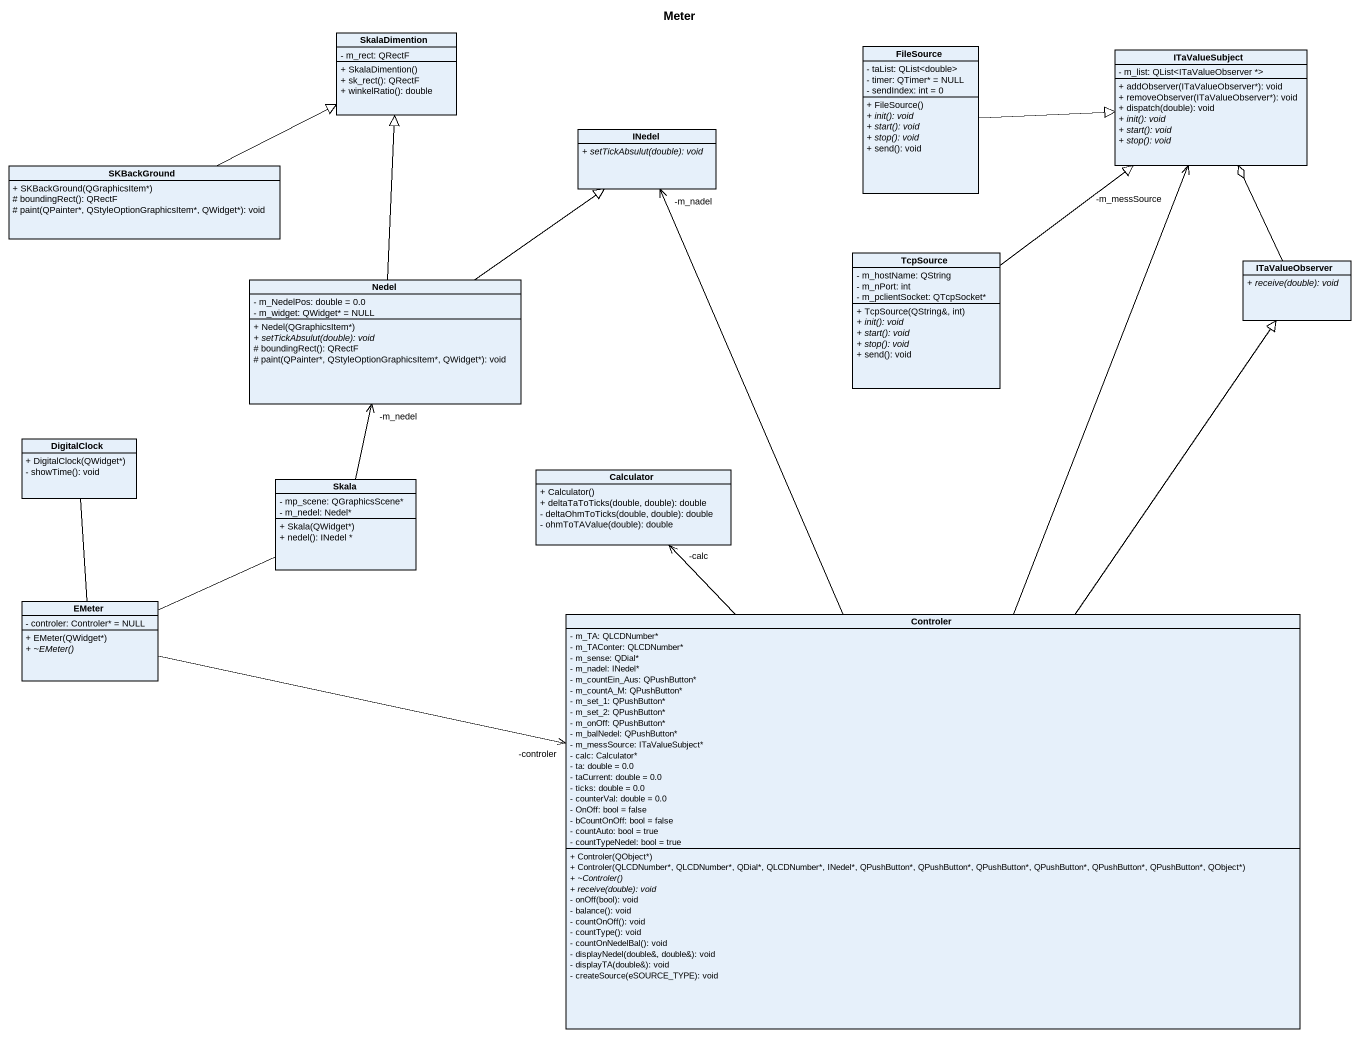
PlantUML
@startuml
title Meter
hide circle
hide empty members
skinparam classAttributeIconSize 0
class SkalaDimention {
  - m_rect: QRectF
  + SkalaDimention()
  + sk_rect(): QRectF
  + winkelRatio(): double
}
class FileSource {
  - taList: QList<double>
  - timer: QTimer* = NULL
  - sendIndex: int = 0
  + FileSource()
  {abstract} + init(): void
  {abstract} + start(): void
  {abstract} + stop(): void
  + send(): void
}
class ITaValueSubject {
  - m_list: QList<ITaValueObserver *>
  + addObserver(ITaValueObserver*): void
  + removeObserver(ITaValueObserver*): void
  + dispatch(double): void
  {abstract} + init(): void
  {abstract} + start(): void
  {abstract} + stop(): void
}
class INedel {
  {abstract} + setTickAbsulut(double): void
}
class SKBackGround {
  + SKBackGround(QGraphicsItem*)
  # boundingRect(): QRectF
  # paint(QPainter*, QStyleOptionGraphicsItem*, QWidget*): void
}
class TcpSource {
  - m_hostName: QString
  - m_nPort: int
  - m_pclientSocket: QTcpSocket*
  + TcpSource(QString&, int)
  {abstract} + init(): void
  {abstract} + start(): void
  {abstract} + stop(): void
  + send(): void
}
class ITaValueObserver {
  {abstract} + receive(double): void
}
class Nedel {
  - m_NedelPos: double = 0.0
  - m_widget: QWidget* = NULL
  + Nedel(QGraphicsItem*)
  {abstract} + setTickAbsulut(double): void
  # boundingRect(): QRectF
  # paint(QPainter*, QStyleOptionGraphicsItem*, QWidget*): void
}
class DigitalClock {
  + DigitalClock(QWidget*)
  - showTime(): void
}
class Skala {
  - mp_scene: QGraphicsScene*
  - m_nedel: Nedel*
  + Skala(QWidget*)
  + nedel(): INedel *
}
class Calculator {
  + Calculator()
  + deltaTaToTicks(double, double): double
  - deltaOhmToTicks(double, double): double
  - ohmToTAValue(double): double
}
class EMeter {
  - controler: Controler* = NULL
  + EMeter(QWidget*)
  {abstract} + ~EMeter()
}
class Controler {
  - m_TA: QLCDNumber*
  - m_TAConter: QLCDNumber*
  - m_sense: QDial*
  - m_nadel: INedel*
  - m_countEin_Aus: QPushButton*
  - m_countA_M: QPushButton*
  - m_set_1: QPushButton*
  - m_set_2: QPushButton*
  - m_onOff: QPushButton*
  - m_balNedel: QPushButton*
  - m_messSource: ITaValueSubject*
  - calc: Calculator*
  - ta: double = 0.0
  - taCurrent: double = 0.0
  - ticks: double = 0.0
  - counterVal: double = 0.0
  - OnOff: bool = false
  - bCountOnOff: bool = false
  - countAuto: bool = true
  - countTypeNedel: bool = true
  + Controler(QObject*)
  + Controler(QLCDNumber*, QLCDNumber*, QDial*, QLCDNumber*, INedel*, QPushButton*, QPushButton*, QPushButton*, QPushButton*, QPushButton*, QPushButton*, QObject*)
  {abstract} + ~Controler()
  {abstract} + receive(double): void
  - onOff(bool): void
  - balance(): void
  - countOnOff(): void
  - countType(): void
  - countOnNedelBal(): void
  - displayNedel(double&, double&): void
  - displayTA(double&): void
  - createSource(eSOURCE_TYPE): void
}
FileSource -right-|> ITaValueSubject
SKBackGround -right-|> SkalaDimention
TcpSource -up-|> ITaValueSubject
ITaValueObserver -up-o ITaValueSubject
Nedel -up-|> SkalaDimention
Nedel -up-|> INedel
Skala -up-> "-m_nedel" Nedel
EMeter -up- DigitalClock
EMeter -right- Skala
EMeter -right-> "-controler" Controler
Controler -up-> "-m_messSource" ITaValueSubject
Controler -up-> "-m_nadel" INedel
Controler -up-|> ITaValueObserver
Controler -up-> "-calc" Calculator
@enduml
